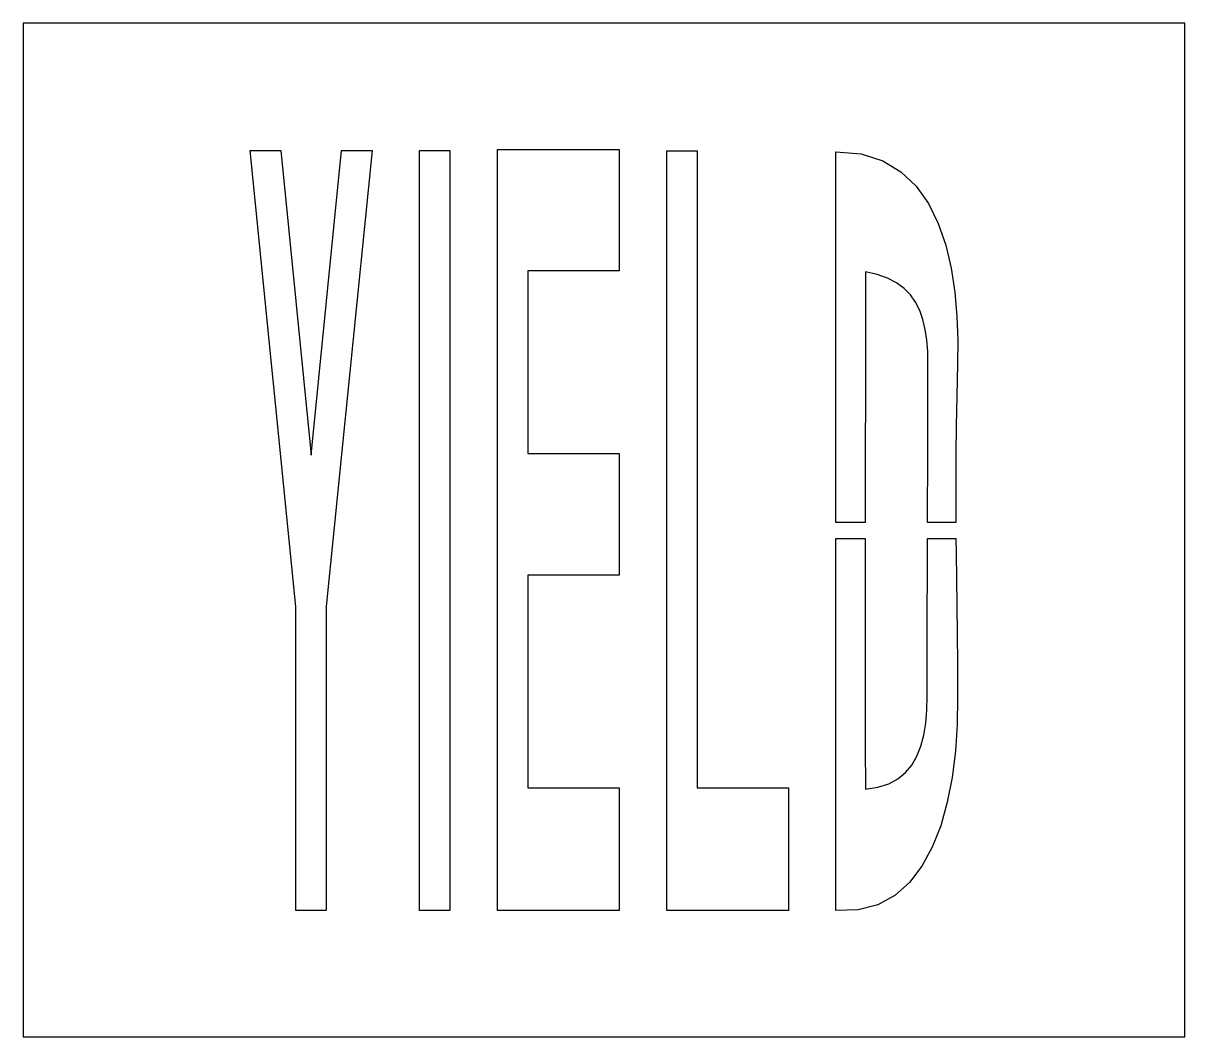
# Model space of a CAD drawing. Extents: x 0 to 55, y 0 to 48.
import ezdxf

# ---------------------------------------------------------------- set-up
doc = ezdxf.new("R2010")
doc.units = 0
doc.layers.add('CUT', color=7, linetype='Continuous')
doc.layers.add('OUTSIDE', color=1, linetype='Continuous')

msp = doc.modelspace()

# ---------------------------------------------------------------- linework, layer by layer
at = {"layer": 'CUT'}
for points in [[(16.5146, 41.973), (14.351, 20.373), (14.351, 5.973), (12.911, 5.973), (12.911, 20.373), (10.751, 41.973), (12.191, 41.973), (13.631, 27.5514), (15.071, 41.973)], [(18.7646, 5.973), (18.7646, 41.973), (20.2046, 41.973), (20.2046, 5.973)], [(23.8946, 27.627), (28.2182, 27.627), (28.2182, 21.867), (23.8946, 21.867), (23.8946, 11.787), (28.2182, 11.787), (28.2182, 5.973), (22.4546, 5.973), (22.4546, 42.027), (28.2182, 42.027), (28.2182, 36.267), (23.8946, 36.267)], [(36.2318, 5.973), (30.4682, 5.973), (30.4682, 41.9586), (31.9082, 41.9586), (31.9082, 11.7942), (36.2318, 11.7942)], [(43.6802, 37.4946), (43.9394, 36.4002), (44.1086, 35.2662), (44.2094, 34.1142), (44.249, 32.973), (44.2418, 31.8678), (44.2058, 30.3378), (44.1806, 28.9374), (44.1662, 27.6342), (44.159, 26.403), (44.159, 25.2186), (44.1617, 24.3562), (42.8217, 24.3562), (42.8234, 25.2006), (42.8306, 26.9142), (42.8342, 28.5198), (42.8378, 29.9346), (42.8414, 31.0794), (42.8414, 31.875), (42.827, 32.4546), (42.7874, 32.9946), (42.7118, 33.4986), (42.6038, 33.9666), (42.4526, 34.395), (42.2546, 34.7838), (42.0062, 35.1294), (41.7074, 35.4354), (41.3474, 35.7018), (40.9298, 35.9214), (40.4402, 36.0942), (39.8822, 36.2274), (39.8822, 34.1862), (39.8786, 32.145), (39.875, 30.1038), (39.8714, 28.0626), (39.8678, 26.0214), (39.8649, 24.3562), (38.4818, 24.3562), (38.4818, 26.9394), (38.4818, 29.9346), (38.4818, 32.9298), (38.4818, 35.925), (38.4818, 38.9202), (38.4818, 41.9154), (39.6734, 41.8074), (40.6958, 41.4798), (41.5598, 40.9614), (42.2798, 40.281), (42.863, 39.4602), (43.3274, 38.5206)], [(44.2022, 20.4342), (44.2166, 19.095), (44.231, 17.6478), (44.2418, 16.0638), (44.2202, 14.7858), (44.1374, 13.5186), (43.9826, 12.2838), (43.7558, 11.103), (43.4462, 9.9942), (43.0466, 8.979), (42.557, 8.079), (41.9666, 7.3086), (41.2682, 6.693), (40.4618, 6.2538), (39.533, 6.0054), (38.4818, 5.973), (38.4818, 8.9682), (38.4818, 11.9634), (38.4818, 14.9586), (38.4818, 17.9538), (38.4818, 20.949), (38.4818, 23.6042), (39.8635, 23.6042), (39.8606, 21.939), (39.8606, 19.8978), (39.8606, 17.8566), (39.8642, 15.8154), (39.8714, 13.7742), (39.8822, 11.733), (40.4726, 11.823), (40.9838, 11.985), (41.4158, 12.2154), (41.783, 12.5106), (42.0818, 12.8706), (42.3194, 13.2882), (42.5066, 13.7598), (42.6434, 14.2854), (42.7334, 14.8578), (42.7874, 15.4734), (42.809, 16.1322), (42.7982, 16.8234), (42.7982, 17.0754), (42.8018, 17.7738), (42.8054, 18.843), (42.809, 20.1966), (42.8162, 21.7626), (42.8198, 23.4582), (42.8201, 23.6042), (44.1668, 23.6042), (44.1734, 22.8858), (44.1878, 21.687)]]:
    msp.add_lwpolyline(points, close=True, dxfattribs=at)
at = {"layer": 'OUTSIDE'}
msp.add_lwpolyline([(0, 0), (55, 0), (55, 48), (0, 48)], close=True, dxfattribs=at)

doc.saveas('drawing.dxf')
